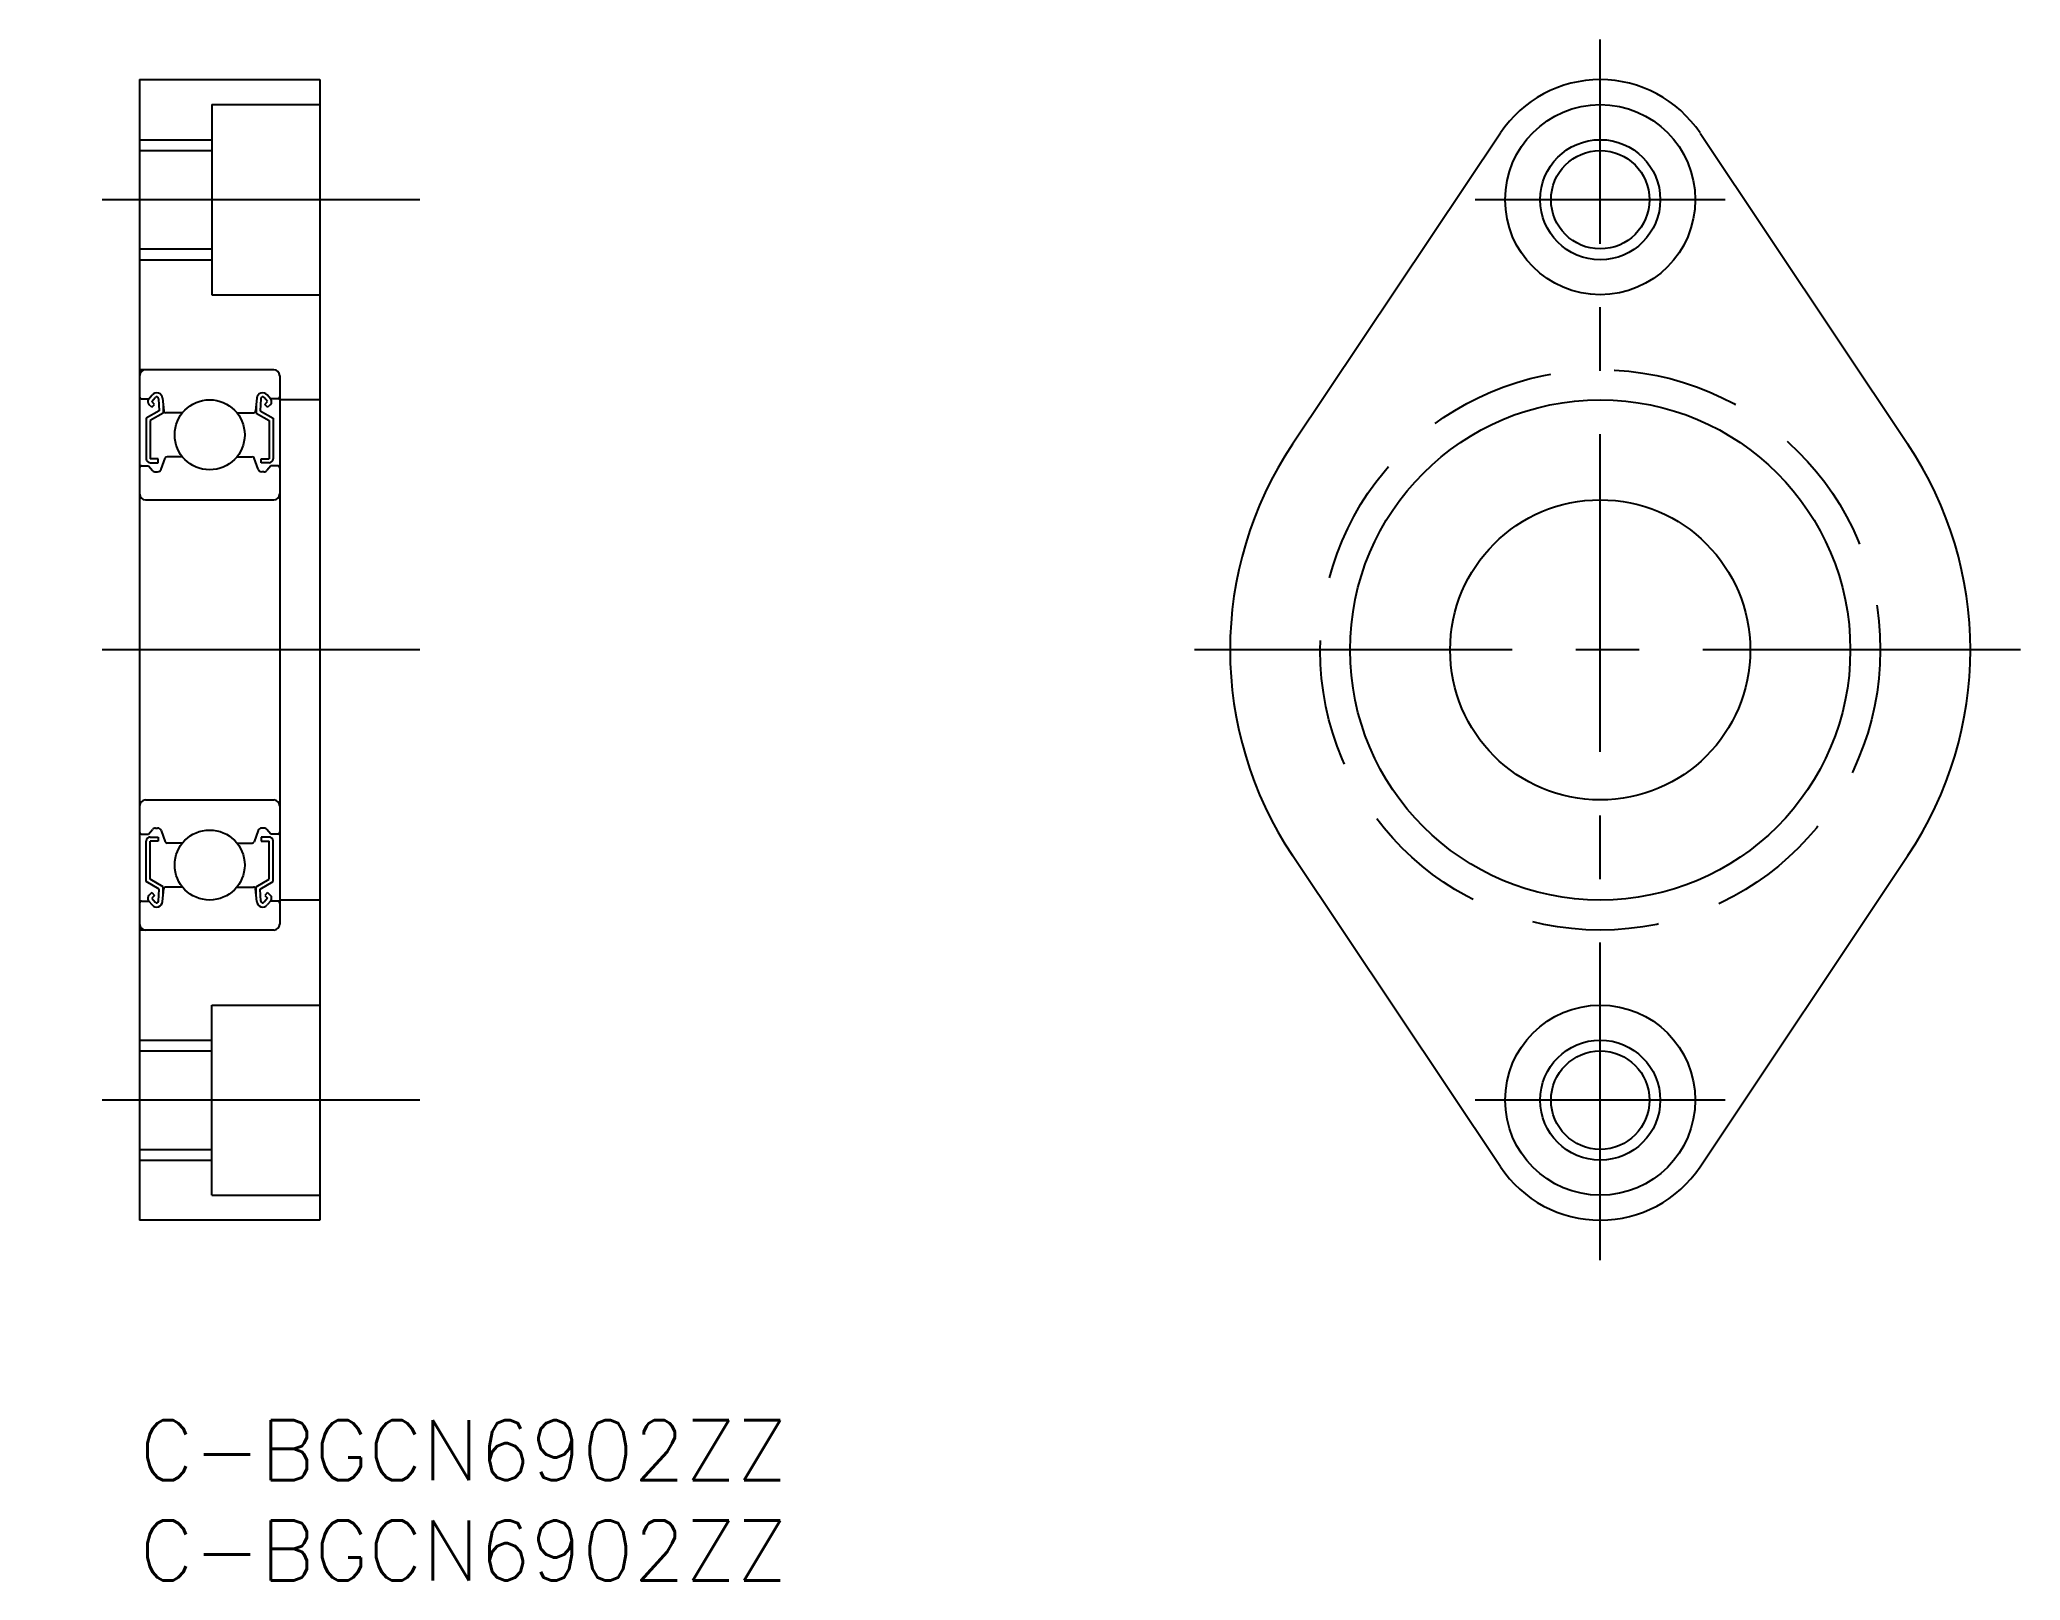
# Model space of a CAD drawing. Extents: x -5 to 94, y -8 to 69.
import ezdxf

# ---------------------------------------------------------------- set-up
doc = ezdxf.new("R2010")
doc.units = 0
doc.header["$LTSCALE"] = 0.5
doc.linetypes.add('CENTER', pattern=[50.8, 31.75, -6.35, 6.35, -6.35])
doc.linetypes.add('DASHED', pattern=[19.05, 12.7, -6.35])
for name, color, linetype in [('MSM_CENTER', 1, 'CENTER'), ('MSM_CONTINUOUS', 7, 'CONTINUOUS'), ('MSM_DASHED', 4, 'DASHED'), ('MSM_NARROW', 5, 'CONTINUOUS'), ('MSM_PART_NUMBER', 7, 'CONTINUOUS')]:
    doc.layers.add(name, color=color, linetype=linetype)
doc.styles.get("Standard").update_dxf_attribs({"font": 'txt.shx', "height": 3, "bigfont": 'bigfont.shx'})

# ---------------------------------------------------------------- blocks, each defined once
blk = doc.blocks.new('*U23')
at = {"layer": 'MSM_PART_NUMBER'}
blk.add_text('C-BGCN6902ZZ', height=3, dxfattribs=at).set_placement((0, -3))
blk = doc.blocks.new('*U24')
at = {"layer": 'MSM_PART_NUMBER'}
blk.add_text('C-BGCN6902ZZ', height=3, dxfattribs=at).set_placement((0, -8))

msp = doc.modelspace()

# ---------------------------------------------------------------- linework, layer by layer
at = {"layer": 'MSM_CENTER'}
for p, q in [((73, 8), (73, 69)), ((14, 61), (-5, 61)), ((79.25, 61), (66.75, 61)), ((14, 38.5), (-5, 38.5)), ((94, 38.5), (52, 38.5)), ((14, 16), (-5, 16)), ((14, 16), (-5, 16)), ((79.25, 16), (66.75, 16))]:
    msp.add_line(p, q, dxfattribs=at)
at = {"layer": 'MSM_CONTINUOUS'}
for p, q in [((0, 67), (9, 67)), ((0, 67), (0, 10)), ((9, 67), (9, 10)), ((3.6, 65.75), (9, 65.75)), ((3.6, 65.75), (3.6, 56.25)), ((0, 63.459), (3.6, 63.459)), ((68.011, 64.333), (57.618, 48.778)), ((77.989, 64.333), (88.382, 48.778)), ((0, 58.541), (3.6, 58.541)), ((3.6, 56.25), (9, 56.25)), ((6.7, 52.5), (0, 52.5)), ((7, 52.2), (7, 24.8)), ((0.1, 51.05), (0.46, 51.05)), ((0.448, 51.036), (0.619, 51.241)), ((0.602, 50.625), (0.46, 50.767)), ((0.602, 50.908), (0.772, 51.11)), ((0.743, 50.767), (0.602, 50.908)), ((0.602, 50.625), (0.743, 50.767)), ((0.948, 51.051), (0.981, 50.451)), ((1.148, 51.074), (1.203, 50.441)), ((1.181, 50.696), (1.181, 50.335)), ((5.852, 51.074), (5.797, 50.441)), ((5.819, 50.696), (5.819, 50.335)), ((6.052, 51.051), (6.019, 50.451)), ((6.398, 50.908), (6.228, 51.11)), ((6.257, 50.767), (6.398, 50.908)), ((6.398, 50.625), (6.257, 50.767)), ((6.552, 51.036), (6.381, 51.241)), ((6.398, 50.625), (6.54, 50.767)), ((6.9, 51.05), (6.54, 51.05)), ((9, 51), (7, 51)), ((0.981, 50.451), (0.331, 50.075)), ((0.331, 50.075), (0.331, 48.05)), ((1.181, 50.335), (0.531, 49.96)), ((0.531, 49.96), (0.531, 48.05)), ((2.139, 50.35), (1.303, 50.35)), ((4.861, 50.35), (5.697, 50.35)), ((5.819, 50.335), (6.469, 49.96)), ((6.019, 50.451), (6.669, 50.075)), ((6.469, 49.96), (6.469, 48.05)), ((6.669, 50.075), (6.669, 48.05)), ((0.1, 47.7), (0.45, 47.7)), ((0.45, 47.7), (0.642, 47.471)), ((0.931, 48.05), (0.531, 48.05)), ((0.531, 47.85), (0.931, 47.85)), ((0.931, 47.85), (0.931, 48.05)), ((1.079, 47.532), (1.28, 48.084)), ((2.139, 48.15), (1.374, 48.15)), ((4.861, 48.15), (5.626, 48.15)), ((5.921, 47.532), (5.72, 48.084)), ((6.069, 48.05), (6.469, 48.05)), ((6.069, 47.85), (6.069, 48.05)), ((6.469, 47.85), (6.069, 47.85)), ((6.55, 47.7), (6.358, 47.471)), ((6.9, 47.7), (6.55, 47.7)), ((0.795, 47.4), (0.891, 47.4)), ((6.205, 47.4), (6.109, 47.4)), ((0.3, 46), (6.7, 46)), ((0.3, 31), (6.7, 31)), ((0.1, 29.3), (0.45, 29.3)), ((0.331, 26.925), (0.331, 28.95)), ((0.45, 29.3), (0.642, 29.529)), ((0.531, 29.15), (0.931, 29.15)), ((0.531, 27.04), (0.531, 28.95)), ((0.931, 28.95), (0.531, 28.95)), ((0.795, 29.6), (0.891, 29.6)), ((0.931, 29.15), (0.931, 28.95)), ((1.079, 29.468), (1.28, 28.916)), ((2.139, 28.85), (1.374, 28.85)), ((4.861, 28.85), (5.626, 28.85)), ((5.921, 29.468), (5.72, 28.916)), ((6.469, 29.15), (6.069, 29.15)), ((6.069, 29.15), (6.069, 28.95)), ((6.069, 28.95), (6.469, 28.95)), ((6.205, 29.6), (6.109, 29.6)), ((6.55, 29.3), (6.358, 29.529)), ((6.469, 27.04), (6.469, 28.95)), ((6.9, 29.3), (6.55, 29.3)), ((6.669, 26.925), (6.669, 28.95)), ((68.011, 12.667), (57.618, 28.222)), ((77.989, 12.667), (88.382, 28.222)), ((0.981, 26.549), (0.331, 26.925)), ((1.181, 26.665), (0.531, 27.04)), ((5.819, 26.665), (6.469, 27.04)), ((6.019, 26.549), (6.669, 26.925)), ((0.1, 25.95), (0.46, 25.95)), ((0.448, 25.964), (0.619, 25.759)), ((0.602, 26.375), (0.46, 26.233)), ((0.602, 26.375), (0.743, 26.233)), ((0.743, 26.233), (0.602, 26.092)), ((0.602, 26.092), (0.772, 25.89)), ((0.948, 25.949), (0.981, 26.549)), ((1.148, 25.926), (1.203, 26.559)), ((1.181, 26.304), (1.181, 26.665)), ((2.139, 26.65), (1.303, 26.65)), ((4.861, 26.65), (5.697, 26.65)), ((5.852, 25.926), (5.797, 26.559)), ((5.819, 26.304), (5.819, 26.665)), ((6.052, 25.949), (6.019, 26.549)), ((6.398, 26.092), (6.228, 25.89)), ((6.398, 26.375), (6.257, 26.233)), ((6.257, 26.233), (6.398, 26.092)), ((6.552, 25.964), (6.381, 25.759)), ((6.398, 26.375), (6.54, 26.233)), ((6.9, 25.95), (6.54, 25.95)), ((9, 26), (7, 26)), ((6.7, 24.5), (0, 24.5)), ((3.6, 20.75), (9, 20.75)), ((3.6, 11.25), (3.6, 20.75)), ((0, 18.459), (3.6, 18.459)), ((0, 13.541), (3.6, 13.541)), ((3.6, 11.25), (9, 11.25)), ((9, 10), (0, 10))]:
    msp.add_line(p, q, dxfattribs=at)
for centre, radius in [((73, 61), 4.75), ((73, 61), 2.459), ((3.5, 49.25), 1.75), ((73, 38.5), 12.5), ((73, 38.5), 7.5), ((3.5, 27.75), 1.75), ((73, 16), 4.75), ((73, 16), 2.459)]:
    msp.add_circle(centre, radius, dxfattribs=at)
for centre, radius, start, end in [((73, 61), 6, 33.74899, 146.25101), ((0.3, 52.2), 0.3, 90, 180), ((6.7, 52.2), 0.3, 0, 90), ((0.1, 51.15), 0.1, 180, 270), ((0.602, 50.908), 0.2, 140.13638, 224.99798), ((0.849, 51.048), 0.3, 4.93473, 140.13638), ((0.849, 51.046), 0.1, 3.10166, 139.95027), ((6.151, 51.048), 0.3, 39.86362, 175.06527), ((6.151, 51.046), 0.1, 40.04973, 176.89834), ((6.398, 50.908), 0.2, 315.00202, 39.86362), ((6.9, 51.15), 0.1, 270, 0), ((1.303, 50.45), 0.1, 184.93473, 270), ((5.697, 50.45), 0.1, 270, 355.06527), ((73, 38.5), 18.5, 146.25101, 213.74899), ((73, 38.5), 18.5, 326.25101, 33.74899), ((0.1, 47.6), 0.1, 90, 180), ((0.531, 48.05), 0.2, 180, 270), ((0.891, 47.6), 0.2, 270, 339.99256), ((1.374, 48.05), 0.1, 90, 159.99256), ((5.626, 48.05), 0.1, 20.00744, 90), ((6.109, 47.6), 0.2, 200.00744, 270), ((6.469, 48.05), 0.2, 270, 0), ((6.9, 47.6), 0.1, 0, 90), ((0.795, 47.6), 0.2, 219.97717, 270), ((6.205, 47.6), 0.2, 270, 320.02283), ((0.3, 46.3), 0.3, 180, 270), ((6.7, 46.3), 0.3, 270, 0), ((0.3, 30.7), 0.3, 90, 180), ((6.7, 30.7), 0.3, 0, 90), ((0.1, 29.4), 0.1, 180, 270), ((0.531, 28.95), 0.2, 90, 180), ((0.795, 29.4), 0.2, 90, 140.02283), ((0.891, 29.4), 0.2, 20.00744, 90), ((1.374, 28.95), 0.1, 200.00744, 270), ((5.626, 28.95), 0.1, 270, 339.99256), ((6.109, 29.4), 0.2, 90, 159.99256), ((6.205, 29.4), 0.2, 39.97717, 90), ((6.469, 28.95), 0.2, 0, 90), ((6.9, 29.4), 0.1, 270, 0), ((0.1, 25.85), 0.1, 90, 180), ((0.602, 26.092), 0.2, 135.00202, 219.86362), ((0.849, 25.952), 0.3, 219.86362, 355.06527), ((0.849, 25.954), 0.1, 220.04973, 356.89834), ((1.303, 26.55), 0.1, 90, 175.06527), ((5.697, 26.55), 0.1, 4.93473, 90), ((6.151, 25.952), 0.3, 184.93473, 320.13638), ((6.151, 25.954), 0.1, 183.10166, 319.95027), ((6.398, 26.092), 0.2, 320.13638, 44.99798), ((6.9, 25.85), 0.1, 0, 90), ((0.3, 24.8), 0.3, 180, 270), ((6.7, 24.8), 0.3, 270, 0), ((73, 16), 6, 213.74899, 326.25101)]:
    msp.add_arc(centre, radius, start, end, dxfattribs=at)
at = {"layer": 'MSM_DASHED'}
msp.add_circle((73, 38.5), 14, dxfattribs=at)
at = {"layer": 'MSM_NARROW'}
for p, q in [((0, 64), (3.6, 64)), ((0, 58), (3.6, 58)), ((0, 19), (3.6, 19)), ((0, 13), (3.6, 13))]:
    msp.add_line(p, q, dxfattribs=at)
for centre in [(73, 61), (73, 16)]:
    msp.add_circle(centre, 3, dxfattribs=at)

# ---------------------------------------------------------------- block references
at = {"layer": 'MSM_CONTINUOUS'}
for name in ['*U23', '*U24']:
    msp.add_blockref(name, (0, 0), dxfattribs=at)

doc.saveas('drawing.dxf')
